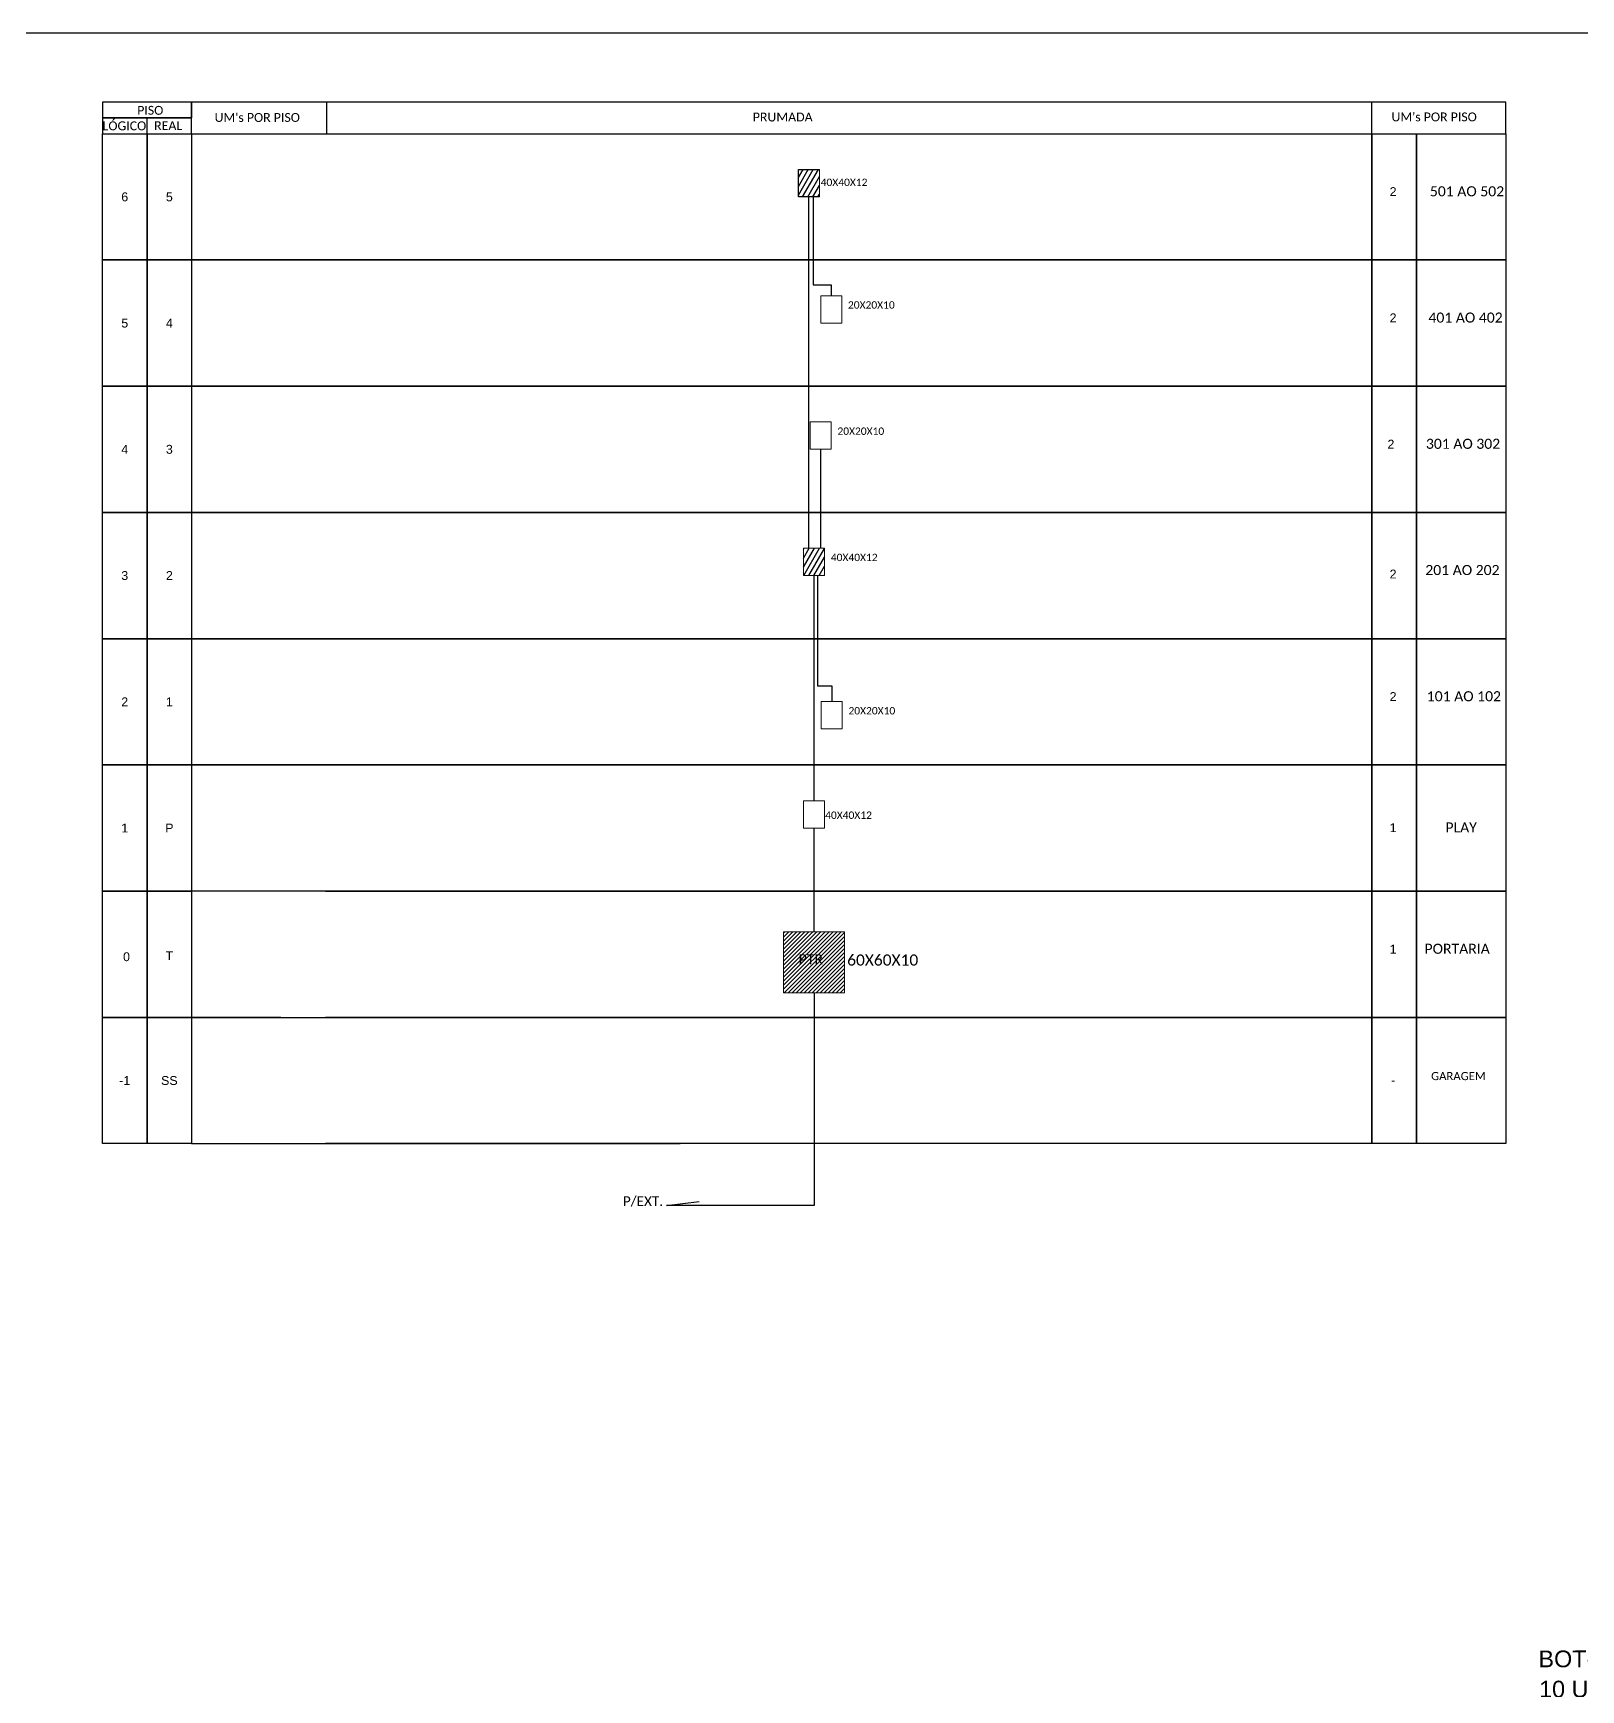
# Model space of a CAD drawing. Header units: metres. Extents: x 0 to 841, y 0 to 594.
# Drawn here: x 278 to 555.4, y 297.1 to 594.1 of the extents above; entities that cross this region are included whole.
import ezdxf
from ezdxf.enums import TextEntityAlignment as Align

# ---------------------------------------------------------------- set-up
doc = ezdxf.new("R2010")
doc.units = ezdxf.units.M
doc.layers.add("20.0-LEGENDA DOS CDO'S", color=1, linetype='Continuous', lineweight=0)
doc.layers.add('20.2-CDO_POSTE', color=1, linetype='Continuous', lineweight=5)
doc.styles.add('ARIAL', font='arial.ttf')
doc.styles.add('WMF-Calibri0', font='calibri.ttf')
pattern_1 = [(45, (535.0106, 429.567), (-0.3592102, 0.3592102), [])]

# ---------------------------------------------------------------- blocks, each defined once
blk = doc.blocks.new('CDOE-TEXTO PADRÃO')
at = {"layer": "20.0-LEGENDA DOS CDO'S", "color": 0, "style": 'ARIAL'}
for tag, p in [('CDO_N', (0.49, 7.39)), ('CORDOALHA', (0.5, 4.33)), ('SAP', (0.51, 1.67)), ('SPLITER_1', (0.59, -0.91)), ('SPLITER_2', (0.6, -3.55)), ('(XX-XX_F)S', (0.54, -8.29)), ('(XX-XX_L)S', (0.55, -10.83)), ('UMS', (0.55, -13.15))]:
    blk.add_attdef(tag, p, '', height=1.7, rotation=0.118, dxfattribs=at)
blk.add_attdef('FIBRAS_UTILIZADAS', text='', height=1.7, rotation=0.118, dxfattribs=at).set_placement((19.77, 7.43), align=Align.CENTER)

msp = doc.modelspace()

# ---------------------------------------------------------------- hatches: boundary and pattern name
h = msp.add_hatch()
h.set_pattern_fill('ANSI31', color=1, scale=0.25, angle=15, style=0)
h.paths.add_polyline_path([(415.16, 564.79), (418.93, 564.79), (418.93, 569.7), (415.16, 569.7)])
h.paths.add_polyline_path([(418.86, 566.39), (427.84, 566.39), (427.84, 568.4), (418.86, 568.4)], flags=9)
h = msp.add_hatch()
h.set_pattern_fill('ANSI31', color=1, scale=0.25, angle=15, style=0)
h.paths.add_polyline_path([(417.05, 501.8), (416.08, 501.8), (416.08, 496.9), (419.85, 496.9), (419.85, 501.8)])
h = msp.add_hatch()
h.set_pattern_fill('ANSI31', color=1, scale=0.16, style=0)
h.set_pattern_definition(pattern_1)
h.paths.add_polyline_path([(423.43, 433.02), (412.5, 433.02), (412.5, 422.09), (423.43, 422.09)])
h.paths.add_polyline_path([(415.01, 426.81), (419.96, 426.81), (419.96, 429.51), (415.01, 429.51)], flags=24)
h = msp.add_hatch()
h.set_pattern_fill('ANSI31', color=1, scale=0.16, style=0)
h.set_pattern_definition(pattern_1)
h.paths.add_polyline_path([(423.43, 433.02), (412.5, 433.02), (412.5, 422.09), (423.43, 422.09)])
h.paths.add_polyline_path([(415.01, 426.81), (419.96, 426.81), (419.96, 429.51), (415.01, 429.51)], flags=24)

# ---------------------------------------------------------------- linework, layer by layer
for p, q in [((306.37, 581.79), (306.37, 581.79)), ((306.37, 581.79), (306.37, 578.95)), ((461.14, 581.79), (306.37, 581.79)), ((306.37, 581.79), (306.37, 581.79)), ((306.37, 581.79), (306.37, 578.95)), ((461.14, 581.79), (306.37, 581.79)), ((541.96, 581.79), (461.14, 581.79)), ((541.96, 581.79), (517.96, 581.79)), ((517.96, 576.11), (517.96, 581.79)), ((517.96, 576.11), (517.96, 581.79)), ((541.96, 576.11), (541.96, 581.79)), ((541.96, 576.11), (541.96, 581.79)), ((306.37, 576.11), (461.14, 576.11)), ((306.37, 576.11), (462.25, 576.11)), ((306.37, 576.11), (517.96, 576.11)), ((306.37, 576.11), (517.96, 576.11)), ((462.25, 576.11), (463.13, 576.11)), ((462.25, 576.11), (463.13, 576.11)), ((506.46, 576.11), (541.96, 576.11)), ((506.46, 576.11), (541.96, 576.11)), ((517.96, 576.11), (541.96, 576.11)), ((517.96, 576.11), (541.96, 576.11)), ((306.37, 553.48), (461.14, 553.48)), ((306.37, 553.48), (462.25, 553.48)), ((462.25, 553.48), (463.13, 553.48)), ((506.46, 553.48), (541.96, 553.48)), ((517.96, 553.48), (541.96, 553.48)), ((306.37, 530.84), (461.14, 530.84)), ((306.37, 530.84), (462.25, 530.84)), ((462.25, 530.84), (463.13, 530.84)), ((506.46, 530.84), (541.96, 530.84)), ((517.96, 530.84), (541.96, 530.84)), ((306.37, 485.58), (517.96, 485.58)), ((306.37, 485.58), (517.96, 485.58)), ((517.96, 485.58), (517.96, 462.95)), ((517.96, 485.58), (525.96, 485.58)), ((517.96, 462.95), (517.96, 485.58)), ((517.96, 485.58), (517.96, 462.95)), ((517.96, 485.58), (525.96, 485.58)), ((517.96, 462.95), (517.96, 485.58)), ((525.96, 485.58), (541.96, 485.58)), ((525.96, 462.95), (525.96, 485.58)), ((525.96, 485.58), (525.96, 462.95)), ((525.96, 485.58), (541.96, 485.58)), ((525.96, 462.95), (525.96, 485.58)), ((525.96, 485.58), (525.96, 462.95)), ((541.96, 485.58), (541.96, 462.95)), ((541.96, 485.58), (541.96, 462.95)), ((517.96, 462.95), (306.37, 462.95)), ((306.37, 462.95), (517.96, 462.95)), ((517.96, 462.95), (306.37, 462.95)), ((306.37, 462.95), (517.96, 462.95)), ((525.96, 462.95), (517.96, 462.95)), ((517.96, 462.95), (517.96, 440.31)), ((517.96, 462.95), (525.96, 462.95)), ((517.96, 440.31), (517.96, 462.95)), ((525.96, 462.95), (517.96, 462.95)), ((517.96, 462.95), (517.96, 440.31)), ((517.96, 462.95), (525.96, 462.95)), ((517.96, 440.31), (517.96, 462.95)), ((541.96, 462.95), (525.96, 462.95)), ((525.96, 462.95), (541.96, 462.95)), ((525.96, 440.31), (525.96, 462.95)), ((525.96, 462.95), (525.96, 440.31)), ((541.96, 462.95), (525.96, 462.95)), ((525.96, 462.95), (541.96, 462.95)), ((525.96, 440.31), (525.96, 462.95)), ((525.96, 462.95), (525.96, 440.31)), ((541.96, 462.95), (541.96, 440.31)), ((541.96, 462.95), (541.96, 440.31)), ((290.38, 440.31), (298.38, 440.31)), ((290.38, 417.68), (290.38, 440.31)), ((290.38, 440.31), (298.38, 440.31)), ((290.38, 417.68), (290.38, 440.31)), ((298.38, 440.31), (298.38, 417.68)), ((298.38, 440.31), (306.37, 440.31)), ((298.38, 417.68), (298.38, 440.31)), ((298.38, 440.31), (298.38, 417.68)), ((298.38, 440.31), (306.37, 440.31)), ((298.38, 417.68), (298.38, 440.31)), ((306.37, 440.31), (306.37, 417.68)), ((322.37, 440.31), (306.37, 440.31)), ((306.37, 440.31), (306.37, 417.68)), ((306.37, 440.31), (306.37, 417.68)), ((322.37, 440.31), (306.37, 440.31)), ((306.37, 440.31), (306.37, 417.68)), ((517.96, 440.31), (330.37, 440.31)), ((517.96, 440.31), (330.37, 440.31)), ((525.96, 440.31), (517.96, 440.31)), ((525.96, 440.31), (517.96, 440.31)), ((541.96, 440.31), (525.96, 440.31)), ((541.96, 440.31), (525.96, 440.31)), ((290.38, 417.68), (298.38, 417.68)), ((290.38, 395.05), (290.38, 417.68)), ((298.38, 417.68), (290.38, 417.68)), ((290.38, 417.68), (298.38, 417.68)), ((290.38, 395.05), (290.38, 417.68)), ((298.38, 417.68), (290.38, 417.68)), ((298.38, 417.68), (298.38, 395.05)), ((298.38, 417.68), (306.37, 417.68)), ((298.38, 395.05), (298.38, 417.68)), ((306.37, 417.68), (298.38, 417.68)), ((298.38, 417.68), (298.38, 395.05)), ((298.38, 417.68), (306.37, 417.68)), ((298.38, 395.05), (298.38, 417.68)), ((306.37, 417.68), (298.38, 417.68)), ((306.37, 417.68), (306.37, 395.05)), ((322.37, 417.68), (306.37, 417.68)), ((306.37, 417.68), (306.37, 395.05)), ((306.37, 417.68), (322.37, 417.68)), ((306.37, 417.68), (306.37, 395.05)), ((322.37, 417.68), (306.37, 417.68)), ((306.37, 417.68), (306.37, 395.05)), ((306.37, 417.68), (322.37, 417.68)), ((306.37, 395.05), (393.93, 395.05)), ((306.37, 395.05), (393.93, 395.05))]:
    msp.add_line(p, q)
at = {"color": 1}
for p, q in [((415.16, 569.7), (418.93, 569.7)), ((415.16, 564.79), (415.16, 569.7)), ((418.93, 564.79), (415.16, 564.79))]:
    msp.add_line(p, q, dxfattribs=at)
at = {"color": 1, "lineweight": 0}
msp.add_line((418.93, 569.7), (418.93, 564.79), dxfattribs=at)
at = {"color": 7}
msp.add_lwpolyline([(0.47, 0.14), (841.47, 0.14), (841.47, 594.14), (0.47, 594.14)], close=True, dxfattribs=at)
at = {"color": 0}
for points in [[(290.38, 578.95), (306.37, 578.95), (306.37, 581.79), (290.38, 581.79)], [(290.38, 578.95), (306.37, 578.95), (306.37, 581.79), (290.38, 581.79)], [(290.38, 576.11), (306.37, 576.11), (306.37, 578.95), (290.38, 578.95)], [(290.38, 576.11), (306.37, 576.11), (306.37, 578.95), (290.38, 578.95)]]:
    msp.add_lwpolyline(points, close=True, dxfattribs=at)
for points in [[(330.61, 576.11), (330.61, 581.79)], [(330.61, 576.11), (330.61, 581.79)], [(298.38, 576.11), (298.38, 578.95)], [(298.38, 576.11), (298.38, 578.95)], [(306.37, 576.11), (517.96, 576.11), (517.96, 553.48), (306.37, 553.48)], [(306.37, 576.11), (517.96, 576.11), (517.96, 553.48), (306.37, 553.48)], [(306.37, 553.48), (517.96, 553.48), (517.96, 530.84), (306.37, 530.84)], [(306.37, 553.48), (517.96, 553.48), (517.96, 530.84), (306.37, 530.84)], [(306.37, 530.84), (517.96, 530.84), (517.96, 508.21), (306.37, 508.21)], [(306.37, 530.84), (517.96, 530.84), (517.96, 508.21), (306.37, 508.21)], [(306.37, 508.21), (517.96, 508.21), (517.96, 485.58), (306.37, 485.58)], [(306.37, 508.21), (517.96, 508.21), (517.96, 485.58), (306.37, 485.58)], [(330.37, 440.31), (322.37, 440.31)], [(330.37, 440.31), (322.37, 440.31)], [(330.37, 440.31), (517.96, 440.31), (517.96, 417.68), (330.37, 417.68)], [(330.37, 440.31), (517.96, 440.31), (517.96, 417.68), (330.37, 417.68)], [(322.37, 417.68), (330.37, 417.68)], [(322.37, 417.68), (330.37, 417.68)], [(330.37, 417.68), (517.96, 417.68), (517.96, 395.05), (330.37, 395.05)], [(330.37, 417.68), (517.96, 417.68), (517.96, 395.05), (330.37, 395.05)], [(306.37, 395.05), (290.38, 395.05)]]:
    msp.add_lwpolyline(points)
for points in [[(290.38, 576.11), (298.38, 576.11), (298.38, 553.48), (290.38, 553.48)], [(290.38, 576.11), (298.38, 576.11), (298.38, 553.48), (290.38, 553.48)], [(298.38, 576.11), (306.37, 576.11), (306.37, 553.48), (298.38, 553.48)], [(298.38, 576.11), (306.37, 576.11), (306.37, 553.48), (298.38, 553.48)], [(517.96, 576.11), (525.96, 576.11), (525.96, 553.48), (517.96, 553.48)], [(517.96, 576.11), (525.96, 576.11), (525.96, 553.48), (517.96, 553.48)], [(525.96, 576.11), (541.96, 576.11), (541.96, 553.48), (525.96, 553.48)], [(525.96, 576.11), (541.96, 576.11), (541.96, 553.48), (525.96, 553.48)], [(290.38, 553.48), (298.38, 553.48), (298.38, 530.84), (290.38, 530.84)], [(290.38, 553.48), (298.38, 553.48), (298.38, 530.84), (290.38, 530.84)], [(298.38, 553.48), (306.37, 553.48), (306.37, 530.84), (298.38, 530.84)], [(298.38, 553.48), (306.37, 553.48), (306.37, 530.84), (298.38, 530.84)], [(517.96, 553.48), (525.96, 553.48), (525.96, 530.84), (517.96, 530.84)], [(517.96, 553.48), (525.96, 553.48), (525.96, 530.84), (517.96, 530.84)], [(525.96, 553.48), (541.96, 553.48), (541.96, 530.84), (525.96, 530.84)], [(525.96, 553.48), (541.96, 553.48), (541.96, 530.84), (525.96, 530.84)], [(290.38, 530.84), (298.38, 530.84), (298.38, 508.21), (290.38, 508.21)], [(290.38, 530.84), (298.38, 530.84), (298.38, 508.21), (290.38, 508.21)], [(298.38, 530.84), (306.37, 530.84), (306.37, 508.21), (298.38, 508.21)], [(298.38, 530.84), (306.37, 530.84), (306.37, 508.21), (298.38, 508.21)], [(517.96, 530.84), (525.96, 530.84), (525.96, 508.21), (517.96, 508.21)], [(517.96, 530.84), (525.96, 530.84), (525.96, 508.21), (517.96, 508.21)], [(525.96, 530.84), (541.96, 530.84), (541.96, 508.21), (525.96, 508.21)], [(525.96, 530.84), (541.96, 530.84), (541.96, 508.21), (525.96, 508.21)], [(290.38, 508.21), (298.38, 508.21), (298.38, 485.58), (290.38, 485.58)], [(290.38, 508.21), (298.38, 508.21), (298.38, 485.58), (290.38, 485.58)], [(298.38, 508.21), (306.37, 508.21), (306.37, 485.58), (298.38, 485.58)], [(298.38, 508.21), (306.37, 508.21), (306.37, 485.58), (298.38, 485.58)], [(517.96, 508.21), (525.96, 508.21), (525.96, 485.58), (517.96, 485.58)], [(517.96, 508.21), (525.96, 508.21), (525.96, 485.58), (517.96, 485.58)], [(525.96, 508.21), (541.96, 508.21), (541.96, 485.58), (525.96, 485.58)], [(525.96, 508.21), (541.96, 508.21), (541.96, 485.58), (525.96, 485.58)], [(290.38, 485.58), (298.38, 485.58), (298.38, 462.95), (290.38, 462.95)], [(290.38, 485.58), (298.38, 485.58), (298.38, 462.95), (290.38, 462.95)], [(298.38, 485.58), (306.37, 485.58), (306.37, 462.95), (298.38, 462.95)], [(298.38, 485.58), (306.37, 485.58), (306.37, 462.95), (298.38, 462.95)], [(290.38, 462.95), (298.38, 462.95), (298.38, 440.31), (290.38, 440.31)], [(290.38, 462.95), (298.38, 462.95), (298.38, 440.31), (290.38, 440.31)], [(298.38, 462.95), (306.37, 462.95), (306.37, 440.31), (298.38, 440.31)], [(298.38, 462.95), (306.37, 462.95), (306.37, 440.31), (298.38, 440.31)], [(517.96, 440.31), (525.96, 440.31), (525.96, 417.68), (517.96, 417.68)], [(517.96, 440.31), (525.96, 440.31), (525.96, 417.68), (517.96, 417.68)], [(525.96, 440.31), (541.96, 440.31), (541.96, 417.68), (525.96, 417.68)], [(525.96, 440.31), (541.96, 440.31), (541.96, 417.68), (525.96, 417.68)], [(517.96, 417.68), (525.96, 417.68), (525.96, 395.05), (517.96, 395.05)], [(517.96, 417.68), (525.96, 417.68), (525.96, 395.05), (517.96, 395.05)], [(525.96, 417.68), (541.96, 417.68), (541.96, 395.05), (525.96, 395.05)], [(525.96, 417.68), (541.96, 417.68), (541.96, 395.05), (525.96, 395.05)]]:
    msp.add_lwpolyline(points, close=True)
at = {"color": 3}
for points in [[(417.05, 501.8), (417.05, 564.79)], [(417.78, 564.79), (417.78, 549.03), (421.03, 549.03), (421.03, 547.07)], [(419.15, 501.8), (419.15, 519.53)], [(417.96, 456.54), (417.96, 496.9)], [(418.6, 496.9), (418.6, 477.1), (421.13, 477.1), (421.13, 474.31)], [(417.96, 433.02), (417.96, 451.63)], [(417.96, 422.09), (417.96, 383.95), (391.52, 383.95), (397.36, 384.67)]]:
    msp.add_lwpolyline(points, dxfattribs=at)
at = {"color": 0, "lineweight": 0}
for points in [[(419.15, 547.07), (422.92, 547.07), (422.92, 542.16), (419.15, 542.16)], [(417.26, 524.44), (421.03, 524.44), (421.03, 519.53), (417.26, 519.53)], [(419.24, 474.31), (423.01, 474.31), (423.01, 469.4), (419.24, 469.4)], [(416.08, 456.54), (419.85, 456.54), (419.85, 451.63), (416.08, 451.63)]]:
    msp.add_lwpolyline(points, close=True, dxfattribs=at)
at = {"color": 1, "lineweight": 0}
for points in [[(416.08, 501.8), (419.85, 501.8), (419.85, 496.9), (416.08, 496.9)], [(423.43, 433.02), (412.5, 433.02), (412.5, 422.09), (423.43, 422.09)], [(423.43, 433.02), (412.5, 433.02), (412.5, 422.09), (423.43, 422.09)]]:
    msp.add_lwpolyline(points, close=True, dxfattribs=at)

# ---------------------------------------------------------------- block references
at = {"layer": '20.2-CDO_POSTE', "color": 7}
ref = msp.add_blockref('CDOE-TEXTO PADRÃO', (560.71, 281.08), dxfattribs=dict(at, xscale=1.763999999999999, yscale=1.764, zscale=1.764))
ref.add_attrib('CDO_N', 'BOT-25910', (547.84, 301.17), dxfattribs={"layer": "20.0-LEGENDA DOS CDO'S", "color": 0, "height": 2.999, "rotation": 0.118, "style": 'ARIAL'})
ref.add_attrib('CORDOALHA', '10 UMs', (547.95, 295.76), dxfattribs={"layer": "20.0-LEGENDA DOS CDO'S", "color": 0, "height": 2.999, "rotation": 0.118, "style": 'ARIAL'})
ref.add_attrib('FIBRAS_UTILIZADAS', '       (16/0)', dxfattribs={"layer": "20.0-LEGENDA DOS CDO'S", "color": 0, "height": 2.9986, "rotation": 0.118, "style": 'ARIAL'}).set_placement((576.05, 301.03), align=Align.CENTER)

# ---------------------------------------------------------------- texts
at = {"color": 0, "style": 'WMF-Calibri0'}
for s, height, p in [('     PISO', 1.59, (293.81, 579.51)), ('     PISO', 1.59, (293.81, 579.51)), ("UM's POR PISO", 1.5898, (310.49, 578.23)), ("UM's POR PISO", 1.5898, (310.49, 578.23)), ('PRUMADA', 1.59, (406.98, 578.31)), ('PRUMADA', 1.59, (406.98, 578.31)), ("UM's POR PISO", 1.5898, (521.49, 578.33)), ("UM's POR PISO", 1.5898, (521.49, 578.33)), ('  LÓGICO', 1.59, (289.28, 576.73)), ('  LÓGICO', 1.59, (289.28, 576.73)), ('    REAL', 1.59, (297.41, 576.76)), ('    REAL', 1.59, (297.41, 576.76))]:
    msp.add_text(s, height=height, dxfattribs=at).set_placement(p)
at = {"style": 'WMF-Calibri0'}
for s, height, p in [('40X40X12', 1.319, (419.15, 566.74)), ('501 AO 502', 1.804, (528.37, 564.89)), ('20X20X10', 1.319, (424.04, 544.76)), ('401 AO 402', 1.804, (528.11, 542.25)), ('20X20X10', 1.319, (422.15, 522.13)), ('301 AO 302', 1.804, (527.66, 519.62)), ('40X40X12', 1.319, (420.97, 499.49)), ('201 AO 202', 1.804, (527.55, 496.99)), ('101 AO 102', 1.804, (527.81, 474.36)), ('20X20X10', 1.319, (424.13, 472)), ('40X40X12', 1.319, (419.95, 453.28)), ('PLAY', 1.804, (531.16, 450.84)), ('PORTARIA', 1.804, (527.41, 429.09)), ('PTR', 1.802, (415.21, 427.21)), ('PTR', 1.802, (415.21, 427.21)), ('60X60X10', 2.004, (423.9, 426.97)), ('GARAGEM', 1.459, (528.59, 406.44)), ('P/EXT.', 1.751, (383.68, 383.87))]:
    msp.add_text(s, height=height, dxfattribs=at).set_placement(p)
at = {"style": 'ARIAL', "flags": 12}
for tag, p in [('6', (294.38, 564.79)), ('5', (302.38, 564.79)), ('2', (521.77, 565.73)), ('2', (521.77, 543.1)), ('5', (294.38, 542.16)), ('4', (302.38, 542.16)), ('4', (294.38, 519.53)), ('3', (302.38, 519.53)), ('2', (521.39, 520.46)), ('3', (294.38, 496.9)), ('2', (302.38, 496.9)), ('2', (521.77, 497.17)), ('2', (521.77, 475.2)), ('2', (294.38, 474.26)), ('1', (302.38, 474.26)), ('1', (294.38, 451.63)), ('P', (302.38, 451.63)), ('1', (521.77, 451.69)), ('1', (521.77, 429.93)), ('0', (294.7, 428.56)), ('T', (302.38, 428.76)), ('-1', (294.38, 406.37)), ('SS', (302.38, 406.37)), ('-', (521.77, 406.42))]:
    msp.add_attdef(tag, text='XX', height=1.59, dxfattribs=at).set_placement(p, align=Align.MIDDLE_CENTER)

doc.saveas('drawing.dxf')
